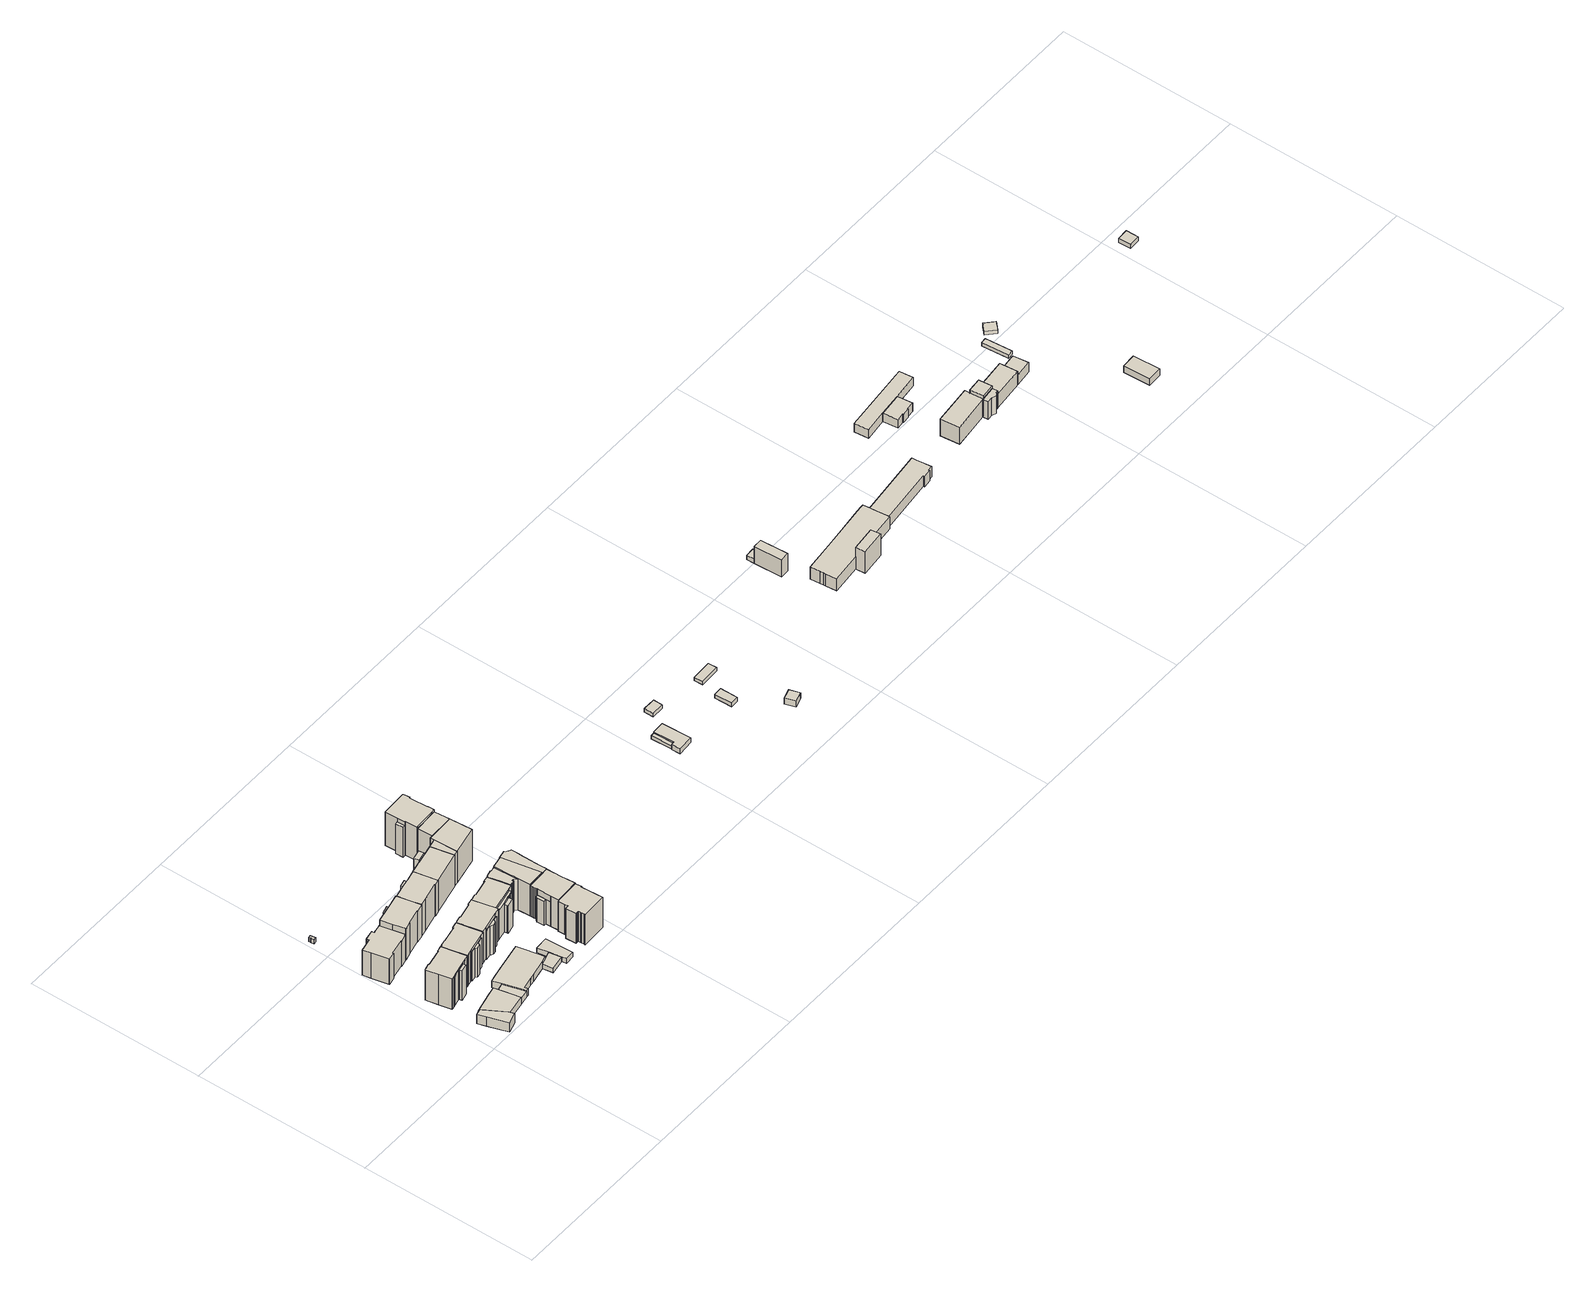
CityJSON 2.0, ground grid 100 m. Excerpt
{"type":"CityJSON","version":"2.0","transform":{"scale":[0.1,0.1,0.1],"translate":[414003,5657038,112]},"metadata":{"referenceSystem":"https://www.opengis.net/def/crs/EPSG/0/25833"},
"CityObjects":{
"building1":{"type":"Building","attributes":{"Dachtyp_tdc":"tdcFreeFormRoof","Gemeindeschluessel":14612000,"Dachneigung":14.73,"QualitaetDacherkennung":33,"Geometrietyp2DReferenz":"3000","measuredHeight":6.69,"function":"31001_9998","roofType":"5000"},"geometry":[{"type":"Solid","lod":"1","boundaries":[[[[0,1,2,3,4,5]],[[6,7,8,9,10,11]],[[5,7,6,0]],[[4,8,7,5]],[[3,9,8,4]],[[2,10,9,3]],[[1,11,10,2]],[[0,6,11,1]]]]}]},
"building2":{"type":"Building","attributes":{"Dachtyp_tdc":"tdcPolyFlatRoof","Gemeindeschluessel":14612000,"Dachneigung":0,"QualitaetDacherkennung":51,"Geometrietyp2DReferenz":"3000","measuredHeight":4.69,"function":"31001_9998","roofType":"1000"},"geometry":[{"type":"Solid","lod":"1","boundaries":[[[[12,13,14,15,16,17,18,19,20]],[[21,22,23,24,25,26,27,28,29]],[[20,22,21,12]],[[19,23,22,20]],[[18,24,23,19]],[[17,25,24,18]],[[16,26,25,17]],[[15,27,26,16]],[[14,28,27,15]],[[13,29,28,14]],[[12,21,29,13]]]]}]},
"building3":{"type":"Building","attributes":{"Gemeindeschluessel":14612000,"Geometrietyp2DReferenz":"3000","function":"31001_9998","roofType":"9999"},"children":["building3-1","building3-2"]},
"building3-1":{"type":"BuildingPart","attributes":{"Dachtyp_tdc":"tdcPolyFlatRoof","Dachneigung":22.49,"QualitaetDacherkennung":32,"Geometrietyp2DReferenz":"3000","measuredHeight":20.2,"roofType":"2100"},"parents":["building3"],"geometry":[{"type":"Solid","lod":"1","boundaries":[[[[30,31,32,33,34,35]],[[36,37,38,39,40,41]],[[35,36,41,30]],[[34,37,36,35]],[[33,38,37,34]],[[32,39,38,33]],[[31,40,39,32]],[[30,41,40,31]]]]}]},
"building3-2":{"type":"BuildingPart","attributes":{"Dachtyp_tdc":"tdcGableRoof","Dachneigung":27.22,"QualitaetDacherkennung":71,"Geometrietyp2DReferenz":"3000","measuredHeight":22.39,"roofType":"3100"},"parents":["building3"],"geometry":[{"type":"Solid","lod":"1","boundaries":[[[[42,43,44,45,46,47,48,49,50,51,52,53,54,55,56,57,58,59,60,61]],[[62,63,64,65,66,67,68,69,70,71,72,73,36,41,74,75,76,77,78,79]],[[61,63,62,42]],[[60,64,63,61]],[[59,65,64,60]],[[58,66,65,59]],[[57,67,66,58]],[[56,68,67,57]],[[55,69,68,56]],[[54,70,69,55]],[[53,71,70,54]],[[52,72,71,53]],[[51,73,72,52]],[[50,36,73,51]],[[49,41,36,50]],[[48,74,41,49]],[[47,75,74,48]],[[46,76,75,47]],[[45,77,76,46]],[[44,78,77,45]],[[43,79,78,44]],[[42,62,79,43]]]]}]},
"building4":{"type":"Building","attributes":{"Dachtyp_tdc":"tdcFreeFormRoof","Gemeindeschluessel":14612000,"Dachneigung":1.77,"QualitaetDacherkennung":71,"Geometrietyp2DReferenz":"3000","measuredHeight":21.74,"function":"31001_9998","roofType":"5000"},"geometry":[{"type":"Solid","lod":"1","boundaries":[[[[80,81,82,83,84,85,86,87,88,89,90,91,92,93,94,95,96,97,98,99,100,101,102]],[[103,104,105,106,107,108,109,110,111,112,113,114,115,116,117,118,119,120,121,122,123,124,125]],[[102,104,103,80]],[[101,105,104,102]],[[100,106,105,101]],[[99,107,106,100]],[[98,108,107,99]],[[97,109,108,98]],[[96,110,109,97]],[[95,111,110,96]],[[94,112,111,95]],[[93,113,112,94]],[[92,114,113,93]],[[91,115,114,92]],[[90,116,115,91]],[[89,117,116,90]],[[88,118,117,89]],[[87,119,118,88]],[[86,120,119,87]],[[85,121,120,86]],[[84,122,121,85]],[[83,123,122,84]],[[82,124,123,83]],[[81,125,124,82]],[[80,103,125,81]]]]}]},
"building5":{"type":"Building","attributes":{"Dachtyp_tdc":"tdcFreeFormRoof","Gemeindeschluessel":14612000,"Dachneigung":62.54,"QualitaetDacherkennung":19,"Geometrietyp2DReferenz":"3000","measuredHeight":3.58,"function":"31001_9998","roofType":"5000"},"geometry":[{"type":"Solid","lod":"1","boundaries":[[[[126,127,128,129,130,131]],[[132,133,134,135,136,137]],[[131,133,132,126]],[[130,134,133,131]],[[129,135,134,130]],[[128,136,135,129]],[[127,137,136,128]],[[126,132,137,127]]]]}]},
"building6":{"type":"Building","attributes":{"Dachtyp_tdc":"tdcPolyFlatRoof","Gemeindeschluessel":14612000,"Dachneigung":6.91,"QualitaetDacherkennung":56,"Geometrietyp2DReferenz":"3000","measuredHeight":4.72,"function":"31001_9998","roofType":"2100"},"geometry":[{"type":"Solid","lod":"1","boundaries":[[[[138,139,140,141,142]],[[28,27,143,144,29]],[[142,27,28,138]],[[141,143,27,142]],[[140,144,143,141]],[[139,29,144,140]],[[138,28,29,139]]]]}]},
"building7":{"type":"Building","attributes":{"Gemeindeschluessel":14612000,"Geometrietyp2DReferenz":"3000","function":"31001_9998","roofType":"9999"},"children":["building7-1","building7-2"]},
"building7-1":{"type":"BuildingPart","attributes":{"Dachtyp_tdc":"tdcGableRoof","Dachneigung":22.45,"QualitaetDacherkennung":62,"Geometrietyp2DReferenz":"3000","measuredHeight":22.54,"roofType":"3100"},"parents":["building7"],"geometry":[{"type":"Solid","lod":"1","boundaries":[[[[145,146,147,148,149,150,151,152,153,154,155,156,157,158,159,160,161,162,163,164,165]],[[166,167,168,169,170,171,172,173,174,175,176,177,178,179,180,181,182,71,183,69,184]],[[165,167,166,145]],[[164,168,167,165]],[[163,169,168,164]],[[162,170,169,163]],[[161,171,170,162]],[[160,172,171,161]],[[159,173,172,160]],[[158,174,173,159]],[[157,175,174,158]],[[156,176,175,157]],[[155,177,176,156]],[[154,178,177,155]],[[153,179,178,154]],[[152,180,179,153]],[[151,181,180,152]],[[150,182,181,151]],[[149,71,182,150]],[[148,183,71,149]],[[147,69,183,148]],[[146,184,69,147]],[[145,166,184,146]]]]}]},
"building7-2":{"type":"BuildingPart","attributes":{"Dachtyp_tdc":"tdcPolyFlatRoof","Dachneigung":0,"QualitaetDacherkennung":3,"Geometrietyp2DReferenz":"3000","measuredHeight":19.61,"roofType":"1000"},"parents":["building7"],"geometry":[{"type":"Solid","lod":"1","boundaries":[[[[185,186,187,188,189,190,191,192]],[[179,178,193,194,195,196,197,198]],[[191,178,179,192]],[[190,193,178,191]],[[189,194,193,190]],[[188,195,194,189]],[[187,196,195,188]],[[186,197,196,187]],[[185,198,197,186]],[[192,179,198,185]]]]}]},
"building8":{"type":"Building","attributes":{"Dachtyp_tdc":"tdcGableRoof","Gemeindeschluessel":14612000,"Dachneigung":11.04,"QualitaetDacherkennung":19,"Geometrietyp2DReferenz":"3000","measuredHeight":6.12,"function":"31001_9998","roofType":"3100"},"geometry":[{"type":"Solid","lod":"1","boundaries":[[[[199,200,201,202,203,204,205,206,207,208,209,210]],[[211,212,213,214,215,144,143,216,217,218,219,220]],[[210,212,211,199]],[[209,213,212,210]],[[208,214,213,209]],[[207,215,214,208]],[[206,144,215,207]],[[205,143,144,206]],[[204,216,143,205]],[[203,217,216,204]],[[202,218,217,203]],[[201,219,218,202]],[[200,220,219,201]],[[199,211,220,200]]]]}]},
"building9":{"type":"Building","attributes":{"Gemeindeschluessel":14612000,"Geometrietyp2DReferenz":"3000","function":"31001_9998","roofType":"9999"},"children":["building9-1","building9-2"]},
"building9-1":{"type":"BuildingPart","attributes":{"Dachtyp_tdc":"tdcGableRoof","Dachneigung":30.04,"QualitaetDacherkennung":72,"Geometrietyp2DReferenz":"3000","measuredHeight":22.89,"roofType":"3100"},"parents":["building9"],"geometry":[{"type":"Solid","lod":"1","boundaries":[[[[221,222,223,224,225,226,227,228,229,230,231,232,233,234,235,236]],[[237,238,239,240,241,242,243,244,245,246,247,248,249,250,251,252]],[[236,238,237,221]],[[235,239,238,236]],[[234,240,239,235]],[[233,241,240,234]],[[232,242,241,233]],[[231,243,242,232]],[[230,244,243,231]],[[229,245,244,230]],[[228,246,245,229]],[[227,247,246,228]],[[226,248,247,227]],[[225,249,248,226]],[[224,250,249,225]],[[223,251,250,224]],[[222,252,251,223]],[[221,237,252,222]]]]}]},
"building9-2":{"type":"BuildingPart","attributes":{"Dachtyp_tdc":"tdcPolyFlatRoof","Dachneigung":35.79,"QualitaetDacherkennung":20,"Geometrietyp2DReferenz":"3000","measuredHeight":20.11,"roofType":"2100"},"parents":["building9"],"geometry":[{"type":"Solid","lod":"1","boundaries":[[[[253,254,255,256]],[[246,257,258,247]],[[256,257,246,253]],[[255,258,257,256]],[[254,247,258,255]],[[253,246,247,254]]]]}]},
"building10":{"type":"Building","attributes":{"Gemeindeschluessel":14612000,"Geometrietyp2DReferenz":"3000","function":"31001_9998","roofType":"9999"},"children":["building10-1","building10-2"]},
"building10-1":{"type":"BuildingPart","attributes":{"Dachtyp_tdc":"tdcGableRoof","Dachneigung":31.81,"QualitaetDacherkennung":61,"Geometrietyp2DReferenz":"3000","measuredHeight":23.54,"roofType":"3100"},"parents":["building10"],"geometry":[{"type":"Solid","lod":"1","boundaries":[[[[259,260,261,262,263,264,265,266,267,268,269,270,271,272,273,274,275,276,277]],[[278,279,280,281,282,283,284,285,286,287,288,289,290,291,292,177,293,175,294]],[[277,279,278,259]],[[276,280,279,277]],[[275,281,280,276]],[[274,282,281,275]],[[273,283,282,274]],[[272,284,283,273]],[[271,285,284,272]],[[270,286,285,271]],[[269,287,286,270]],[[268,288,287,269]],[[267,289,288,268]],[[266,290,289,267]],[[265,291,290,266]],[[264,292,291,265]],[[263,177,292,264]],[[262,293,177,263]],[[261,175,293,262]],[[260,294,175,261]],[[259,278,294,260]]]]}]},
"building10-2":{"type":"BuildingPart","attributes":{"Dachtyp_tdc":"tdcGableRoof","Dachneigung":19.63,"QualitaetDacherkennung":16,"Geometrietyp2DReferenz":"3000","measuredHeight":20.7,"roofType":"3100"},"parents":["building10"],"geometry":[{"type":"Solid","lod":"1","boundaries":[[[[295,296,297,298,299,300,301,302,303,304,305]],[[306,292,291,307,290,308,309,310,311,312,313]],[[305,292,306,295]],[[304,291,292,305]],[[303,307,291,304]],[[302,290,307,303]],[[301,308,290,302]],[[300,309,308,301]],[[299,310,309,300]],[[298,311,310,299]],[[297,312,311,298]],[[296,313,312,297]],[[295,306,313,296]]]]}]},
"building11":{"type":"Building","attributes":{"Dachtyp_tdc":"tdcPolyFlatRoof","Gemeindeschluessel":14612000,"Dachneigung":0,"QualitaetDacherkennung":61,"Geometrietyp2DReferenz":"3000","measuredHeight":3.07,"function":"31001_9998","roofType":"1000"},"geometry":[{"type":"Solid","lod":"1","boundaries":[[[[314,315,316,317,318]],[[319,320,321,322,323]],[[318,320,319,314]],[[317,321,320,318]],[[316,322,321,317]],[[315,323,322,316]],[[314,319,323,315]]]]}]},
"building12":{"type":"Building","attributes":{"Gemeindeschluessel":14612000,"Geometrietyp2DReferenz":"3000","function":"31001_9998","roofType":"9999"},"children":["building12-1","building12-2"]},
"building12-1":{"type":"BuildingPart","attributes":{"Dachtyp_tdc":"tdcGableRoof","Dachneigung":31.59,"QualitaetDacherkennung":68,"Geometrietyp2DReferenz":"3000","measuredHeight":23.26,"roofType":"3100"},"parents":["building12"],"geometry":[{"type":"Solid","lod":"1","boundaries":[[[[324,325,326,327,328,329,330,331,332,333,334,335,336,337,338,339,340]],[[341,342,343,344,345,346,347,348,349,350,351,352,353,354,355,356,357]],[[340,342,341,324]],[[339,343,342,340]],[[338,344,343,339]],[[337,345,344,338]],[[336,346,345,337]],[[335,347,346,336]],[[334,348,347,335]],[[333,349,348,334]],[[332,350,349,333]],[[331,351,350,332]],[[330,352,351,331]],[[329,353,352,330]],[[328,354,353,329]],[[327,355,354,328]],[[326,356,355,327]],[[325,357,356,326]],[[324,341,357,325]]]]}]},
"building12-2":{"type":"BuildingPart","attributes":{"Dachtyp_tdc":"tdcPolyFlatRoof","Dachneigung":14.32,"QualitaetDacherkennung":29,"Geometrietyp2DReferenz":"3000","measuredHeight":20.13,"roofType":"2100"},"parents":["building12"],"geometry":[{"type":"Solid","lod":"1","boundaries":[[[[358,359,360,361,362]],[[357,363,364,365,341]],[[362,363,357,358]],[[361,364,363,362]],[[360,365,364,361]],[[359,341,365,360]],[[358,357,341,359]]]]}]},
"building13":{"type":"Building","attributes":{"Dachtyp_tdc":"tdcPolyFlatRoof","Gemeindeschluessel":14612000,"Dachneigung":8.2,"QualitaetDacherkennung":79,"Geometrietyp2DReferenz":"3000","measuredHeight":3.81,"function":"31001_9998","roofType":"2100"},"geometry":[{"type":"Solid","lod":"1","boundaries":[[[[366,367,368,369,370,371]],[[323,322,372,373,374,375]],[[371,322,323,366]],[[370,372,322,371]],[[369,373,372,370]],[[368,374,373,369]],[[367,375,374,368]],[[366,323,375,367]]]]}]},
"building14":{"type":"Building","attributes":{"Gemeindeschluessel":14612000,"Geometrietyp2DReferenz":"3000","function":"31001_9998","roofType":"9999"},"children":["building14-1","building14-2","building14-3"]},
"building14-1":{"type":"BuildingPart","attributes":{"Dachtyp_tdc":"tdcGableRoof","Dachneigung":27.98,"QualitaetDacherkennung":67,"Geometrietyp2DReferenz":"3000","measuredHeight":22.64,"roofType":"3100"},"parents":["building14"],"geometry":[{"type":"Solid","lod":"1","boundaries":[[[[376,377,378,379,380,381,382,383,384,385,386,387,388,389,390]],[[391,392,286,393,394,395,396,397,398,399,400,401,402,403,404]],[[390,392,391,376]],[[389,286,392,390]],[[388,393,286,389]],[[387,394,393,388]],[[386,395,394,387]],[[385,396,395,386]],[[384,397,396,385]],[[383,398,397,384]],[[382,399,398,383]],[[381,400,399,382]],[[380,401,400,381]],[[379,402,401,380]],[[378,403,402,379]],[[377,404,403,378]],[[376,391,404,377]]]]}]},
"building14-2":{"type":"BuildingPart","attributes":{"Dachtyp_tdc":"tdcPolyFlatRoof","Dachneigung":43.53,"QualitaetDacherkennung":31,"Geometrietyp2DReferenz":"3000","measuredHeight":20.07,"roofType":"2100"},"parents":["building14"],"geometry":[{"type":"Solid","lod":"1","boundaries":[[[[405,406,407,408,409,410,411,412,413,414,415]],[[416,417,289,288,391,404,418,419,420,421,422]],[[415,417,416,405]],[[414,289,417,415]],[[413,288,289,414]],[[412,391,288,413]],[[411,404,391,412]],[[410,418,404,411]],[[409,419,418,410]],[[408,420,419,409]],[[407,421,420,408]],[[406,422,421,407]],[[405,416,422,406]]]]}]},
"building14-3":{"type":"BuildingPart","attributes":{"Dachtyp_tdc":"tdcPolyFlatRoof","Dachneigung":26.17,"QualitaetDacherkennung":52,"Geometrietyp2DReferenz":"3000","measuredHeight":19.17,"roofType":"2100"},"parents":["building14"],"geometry":[{"type":"Solid","lod":"1","boundaries":[[[[423,424,425,426,427,428,429,430,431]],[[416,422,432,433,434,435,436,437,417]],[[431,422,416,423]],[[430,432,422,431]],[[429,433,432,430]],[[428,434,433,429]],[[427,435,434,428]],[[426,436,435,427]],[[425,437,436,426]],[[424,417,437,425]],[[423,416,417,424]]]]}]},
"building15":{"type":"Building","attributes":{"Gemeindeschluessel":14612000,"Geometrietyp2DReferenz":"3000","function":"31001_9998","roofType":"9999"},"children":["building15-1","building15-2"]},
"building15-1":{"type":"BuildingPart","attributes":{"Dachtyp_tdc":"tdcGableRoof","Dachneigung":32.03,"QualitaetDacherkennung":46,"Geometrietyp2DReferenz":"3000","measuredHeight":23.23,"roofType":"3100"},"parents":["building15"],"geometry":[{"type":"Solid","lod":"1","boundaries":[[[[438,439,440,441,442,443,444,445,446]],[[447,448,449,450,451,452,453,454,455]],[[446,448,447,438]],[[445,449,448,446]],[[444,450,449,445]],[[443,451,450,444]],[[442,452,451,443]],[[441,453,452,442]],[[440,454,453,441]],[[439,455,454,440]],[[438,447,455,439]]]]}]},
"building15-2":{"type":"BuildingPart","attributes":{"Dachtyp_tdc":"tdcPolyFlatRoof","Dachneigung":0,"QualitaetDacherkennung":45,"Geometrietyp2DReferenz":"3000","measuredHeight":22.34,"roofType":"1000"},"parents":["building15"],"geometry":[{"type":"Solid","lod":"1","boundaries":[[[[456,457,458,459,460]],[[450,449,461,462,451]],[[460,449,450,456]],[[459,461,449,460]],[[458,462,461,459]],[[457,451,462,458]],[[456,450,451,457]]]]}]},
"building16":{"type":"Building","attributes":{"Dachtyp_tdc":"tdcFreeFormRoof","Gemeindeschluessel":14612000,"Dachneigung":23.66,"QualitaetDacherkennung":78,"Geometrietyp2DReferenz":"3000","measuredHeight":22.25,"function":"31001_9998","roofType":"5000"},"geometry":[{"type":"Solid","lod":"1","boundaries":[[[[463,464,465,466,467,468,469,470,471,472,473,474,475,476,477,478,479,480,481,482,483]],[[484,485,486,487,488,489,490,491,492,493,494,495,496,497,498,499,500,501,502,503,504]],[[483,485,484,463]],[[482,486,485,483]],[[481,487,486,482]],[[480,488,487,481]],[[479,489,488,480]],[[478,490,489,479]],[[477,491,490,478]],[[476,492,491,477]],[[475,493,492,476]],[[474,494,493,475]],[[473,495,494,474]],[[472,496,495,473]],[[471,497,496,472]],[[470,498,497,471]],[[469,499,498,470]],[[468,500,499,469]],[[467,501,500,468]],[[466,502,501,467]],[[465,503,502,466]],[[464,504,503,465]],[[463,484,504,464]]]]}]},
"building17":{"type":"Building","attributes":{"Gemeindeschluessel":14612000,"Geometrietyp2DReferenz":"3000","function":"31001_9998","roofType":"9999"},"children":["building17-1","building17-2"]},
"building17-1":{"type":"BuildingPart","attributes":{"Dachtyp_tdc":"tdcFreeFormRoof","Dachneigung":38.88,"QualitaetDacherkennung":12,"Geometrietyp2DReferenz":"3000","measuredHeight":17.95,"roofType":"5000"},"parents":["building17"],"geometry":[{"type":"Solid","lod":"1","boundaries":[[[[505,506,507,508,509,510,511,512,513,514,515]],[[516,517,518,519,520,521,522,523,524,525,526]],[[515,517,516,505]],[[514,518,517,515]],[[513,519,518,514]],[[512,520,519,513]],[[511,521,520,512]],[[510,522,521,511]],[[509,523,522,510]],[[508,524,523,509]],[[507,525,524,508]],[[506,526,525,507]],[[505,516,526,506]]]]}]},
"building17-2":{"type":"BuildingPart","attributes":{"Dachtyp_tdc":"tdcGableRoof","Dachneigung":26.26,"QualitaetDacherkennung":75,"Geometrietyp2DReferenz":"3000","measuredHeight":22.28,"roofType":"3100"},"parents":["building17"],"geometry":[{"type":"Solid","lod":"1","boundaries":[[[[527,528,529,530,531,532,533,534,535,536,537,538,539,540,541,542]],[[543,544,545,546,516,526,524,547,548,549,550,551,552,553,554,555]],[[542,544,543,527]],[[541,545,544,542]],[[540,546,545,541]],[[539,516,546,540]],[[538,526,516,539]],[[537,524,526,538]],[[536,547,524,537]],[[535,548,547,536]],[[534,549,548,535]],[[533,550,549,534]],[[532,551,550,533]],[[531,552,551,532]],[[530,553,552,531]],[[529,554,553,530]],[[528,555,554,529]],[[527,543,555,528]]]]}]},
"building18":{"type":"Building","attributes":{"Gemeindeschluessel":14612000,"Geometrietyp2DReferenz":"3000","function":"31001_9998","roofType":"9999"},"children":["building18-1","building18-2","building18-3"]},
"building18-1":{"type":"BuildingPart","attributes":{"Dachtyp_tdc":"tdcHipAndGableRoof","Dachneigung":29.05,"QualitaetDacherkennung":38,"Geometrietyp2DReferenz":"3000","measuredHeight":23.47,"roofType":"5000"},"parents":["building18"],"geometry":[{"type":"Solid","lod":"1","boundaries":[[[[556,557,558,559]],[[552,560,561,562]],[[559,560,552,556]],[[558,561,560,559]],[[557,562,561,558]],[[556,552,562,557]]]]}]},
"building18-2":{"type":"BuildingPart","attributes":{"Dachtyp_tdc":"tdcFreeFormRoof","Dachneigung":47.22,"QualitaetDacherkennung":16,"Geometrietyp2DReferenz":"3000","measuredHeight":22.68,"roofType":"5000"},"parents":["building18"],"geometry":[{"type":"Solid","lod":"1","boundaries":[[[[563,564,565,566,567,568,569,570,571,572,573,574,575,576,577,578]],[[579,580,581,582,583,584,585,586,587,588,589,590,554,591,562,561]],[[578,580,579,563]],[[577,581,580,578]],[[576,582,581,577]],[[575,583,582,576]],[[574,584,583,575]],[[573,585,584,574]],[[572,586,585,573]],[[571,587,586,572]],[[570,588,587,571]],[[569,589,588,570]],[[568,590,589,569]],[[567,554,590,568]],[[566,591,554,567]],[[565,562,591,566]],[[564,561,562,565]],[[563,579,561,564]]]]}]},
"building18-3":{"type":"BuildingPart","attributes":{"Dachtyp_tdc":"tdcFreeFormRoof","Dachneigung":31.57,"QualitaetDacherkennung":65,"Geometrietyp2DReferenz":"3000","measuredHeight":23.35,"roofType":"5000"},"parents":["building18"],"geometry":[{"type":"Solid","lod":"1","boundaries":[[[[592,593,594,595,596,597,598,599,600,601,602,603,604,605,606,607,608]],[[609,610,611,612,613,614,615,616,617,618,619,620,621,560,622,623,624]],[[608,610,609,592]],[[607,611,610,608]],[[606,612,611,607]],[[605,613,612,606]],[[604,614,613,605]],[[603,615,614,604]],[[602,616,615,603]],[[601,617,616,602]],[[600,618,617,601]],[[599,619,618,600]],[[598,620,619,599]],[[597,621,620,598]],[[596,560,621,597]],[[595,622,560,596]],[[594,623,622,595]],[[593,624,623,594]],[[592,609,624,593]]]]}]},
"building19":{"type":"Building","attributes":{"Gemeindeschluessel":14612000,"Geometrietyp2DReferenz":"3000","function":"31001_9998","roofType":"9999"},"children":["building19-1","building19-2","building19-3"]},
"building19-1":{"type":"BuildingPart","attributes":{"Dachtyp_tdc":"tdcGableRoof","Dachneigung":30.3,"QualitaetDacherkennung":63,"Geometrietyp2DReferenz":"3000","measuredHeight":23.17,"roofType":"3100"},"parents":["building19"],"geometry":[{"type":"Solid","lod":"1","boundaries":[[[[625,626,627,628]],[[629,630,631,632]],[[628,630,629,625]],[[627,631,630,628]],[[626,632,631,627]],[[625,629,632,626]]]]}]},
"building19-2":{"type":"BuildingPart","attributes":{"Dachtyp_tdc":"tdcHipAndGableRoof","Dachneigung":10.69,"QualitaetDacherkennung":28,"Geometrietyp2DReferenz":"3000","measuredHeight":22.95,"roofType":"5000"},"parents":["building19"],"geometry":[{"type":"Solid","lod":"1","boundaries":[[[[633,634,635,636]],[[637,638,639,629]],[[636,638,637,633]],[[635,639,638,636]],[[634,629,639,635]],[[633,637,629,634]]]]}]},
"building19-3":{"type":"BuildingPart","attributes":{"Dachtyp_tdc":"tdcFreeFormRoof","Dachneigung":31.81,"QualitaetDacherkennung":69,"Geometrietyp2DReferenz":"3000","measuredHeight":23.19,"roofType":"5000"},"parents":["building19"],"geometry":[{"type":"Solid","lod":"1","boundaries":[[[[640,641,642,643,644,645,646,647,648]],[[649,638,650,651,652,653,654,655,656]],[[648,638,649,640]],[[647,650,638,648]],[[646,651,650,647]],[[645,652,651,646]],[[644,653,652,645]],[[643,654,653,644]],[[642,655,654,643]],[[641,656,655,642]],[[640,649,656,641]]]]}]},
"building20":{"type":"Building","attributes":{"Gemeindeschluessel":14612000,"Geometrietyp2DReferenz":"3000","function":"31001_9998","roofType":"9999"},"children":["building20-1","building20-2"]},
"building20-1":{"type":"BuildingPart","attributes":{"Dachtyp_tdc":"tdcPolyFlatRoof","Dachneigung":0,"QualitaetDacherkennung":54,"Geometrietyp2DReferenz":"3000","measuredHeight":22.65,"roofType":"1000"},"parents":["building20"],"geometry":[{"type":"Solid","lod":"1","boundaries":[[[[657,658,659,660,661,662,663,664,665,666,667,668,669,670,671,672,673,674,675,676,677]],[[678,679,680,681,682,683,684,685,686,687,688,689,690,691,692,693,694,695,696,697,698]],[[676,679,678,677]],[[675,680,679,676]],[[674,681,680,675]],[[673,682,681,674]],[[672,683,682,673]],[[671,684,683,672]],[[670,685,684,671]],[[669,686,685,670]],[[668,687,686,669]],[[667,688,687,668]],[[666,689,688,667]],[[665,690,689,666]],[[664,691,690,665]],[[663,692,691,664]],[[662,693,692,663]],[[661,694,693,662]],[[660,695,694,661]],[[659,696,695,660]],[[658,697,696,659]],[[657,698,697,658]],[[677,678,698,657]]]]}]},
"building20-2":{"type":"BuildingPart","attributes":{"Dachtyp_tdc":"tdcPolyFlatRoof","Dachneigung":0,"QualitaetDacherkennung":24,"Geometrietyp2DReferenz":"3000","measuredHeight":20.05,"roofType":"1000"},"parents":["building20"],"geometry":[{"type":"Solid","lod":"1","boundaries":[[[[699,700,701,702]],[[698,703,704,678]],[[702,703,698,699]],[[701,704,703,702]],[[700,678,704,701]],[[699,698,678,700]]]]}]},
"building21":{"type":"Building","attributes":{"Dachtyp_tdc":"tdcPolyFlatRoof","Gemeindeschluessel":14612000,"Dachneigung":21.58,"QualitaetDacherkennung":97,"Geometrietyp2DReferenz":"3000","measuredHeight":2.64,"function":"31001_9998","roofType":"2100"},"geometry":[{"type":"Solid","lod":"1","boundaries":[[[[705,706,707,708]],[[709,710,711,712]],[[708,710,709,705]],[[707,711,710,708]],[[706,712,711,707]],[[705,709,712,706]]]]}]},
"building22":{"type":"Building","attributes":{"Dachtyp_tdc":"tdcFreeFormRoof","Gemeindeschluessel":14612000,"Dachneigung":27.77,"QualitaetDacherkennung":94,"Geometrietyp2DReferenz":"3000","measuredHeight":4.67,"function":"31001_9998","roofType":"5000"},"geometry":[{"type":"Solid","lod":"1","boundaries":[[[[713,714,715,716,717,718]],[[719,720,721,722,723,724]],[[718,720,719,713]],[[717,721,720,718]],[[716,722,721,717]],[[715,723,722,716]],[[714,724,723,715]],[[713,719,724,714]]]]}]},
"building23":{"type":"Building","attributes":{"Dachtyp_tdc":"tdcPolyFlatRoof","Gemeindeschluessel":14612000,"Dachneigung":6.37,"QualitaetDacherkennung":83,"Geometrietyp2DReferenz":"3000","measuredHeight":2.71,"function":"31001_9998","roofType":"2100"},"geometry":[{"type":"Solid","lod":"1","boundaries":[[[[725,726,727,728]],[[729,730,731,732]],[[728,730,729,725]],[[727,731,730,728]],[[726,732,731,727]],[[725,729,732,726]]]]}]},
"building24":{"type":"Building","attributes":{"Dachtyp_tdc":"tdcPolyFlatRoof","Gemeindeschluessel":14612000,"Dachneigung":2.88,"QualitaetDacherkennung":94,"Geometrietyp2DReferenz":"3000","measuredHeight":2.65,"function":"31001_9998","roofType":"2100"},"geometry":[{"type":"Solid","lod":"1","boundaries":[[[[733,734,735,736]],[[737,738,739,740]],[[736,738,737,733]],[[735,739,738,736]],[[734,740,739,735]],[[733,737,740,734]]]]}]},
"building25":{"type":"Building","attributes":{"Dachtyp_tdc":"tdcFreeFormRoof","Gemeindeschluessel":14612000,"Dachneigung":35.93,"QualitaetDacherkennung":46,"Geometrietyp2DReferenz":"3000","measuredHeight":5.05,"function":"31001_2000","roofType":"5000"},"geometry":[{"type":"Solid","lod":"1","boundaries":[[[[741,742,743,744]],[[745,746,747,748]],[[744,746,745,741]],[[743,747,746,744]],[[742,748,747,743]],[[741,745,748,742]]]]}]},
"building26":{"type":"Building","attributes":{"Dachtyp_tdc":"tdcFreeFormRoof","Gemeindeschluessel":14612000,"Dachneigung":11.41,"QualitaetDacherkennung":76,"Geometrietyp2DReferenz":"3000","measuredHeight":2.59,"function":"31001_9998","roofType":"5000"},"geometry":[{"type":"Solid","lod":"1","boundaries":[[[[749,750,751,752,753]],[[754,755,756,757,758]],[[753,755,754,749]],[[752,756,755,753]],[[751,757,756,752]],[[750,758,757,751]],[[749,754,758,750]]]]}]},
"building27":{"type":"Building","attributes":{"Dachtyp_tdc":"tdcFreeFormRoof","Gemeindeschluessel":14612000,"Dachneigung":58.41,"QualitaetDacherkennung":3,"Geometrietyp2DReferenz":"3000","measuredHeight":13.66,"function":"31001_9998","roofType":"5000"},"geometry":[{"type":"Solid","lod":"1","boundaries":[[[[759,760,761,762]],[[763,764,765,766]],[[762,764,763,759]],[[761,765,764,762]],[[760,766,765,761]],[[759,763,766,760]]]]}]},
"building28":{"type":"Building","attributes":{"Dachtyp_tdc":"tdcPolyFlatRoof","Gemeindeschluessel":14612000,"Dachneigung":0,"QualitaetDacherkennung":81,"Geometrietyp2DReferenz":"3000","measuredHeight":2.9,"function":"31001_9998","roofType":"1000"},"geometry":[{"type":"Solid","lod":"1","boundaries":[[[[767,768,769,770]],[[766,765,771,772]],[[770,765,766,767]],[[769,771,765,770]],[[768,772,771,769]],[[767,766,772,768]]]]}]},
"building29":{"type":"Building","attributes":{"name":"Hochschule für Bildende Künste Dresden","Gemeindeschluessel":14612000,"Geometrietyp2DReferenz":"3000","function":"31001_3023","roofType":"9999"},"children":["building29-1","building29-2","building29-3"]},
"building29-1":{"type":"BuildingPart","attributes":{"Dachtyp_tdc":"tdcGableRoof","Dachneigung":35.44,"QualitaetDacherkennung":73,"Geometrietyp2DReferenz":"3000","measuredHeight":17.02,"roofType":"3100"},"parents":["building29"],"geometry":[{"type":"Solid","lod":"1","boundaries":[[[[773,774,775,776,777]],[[778,779,780,781,782]],[[777,778,782,773]],[[776,779,778,777]],[[775,780,779,776]],[[774,781,780,775]],[[773,782,781,774]]]]}]},
"building29-2":{"type":"BuildingPart","attributes":{"Dachtyp_tdc":"tdcGableRoof","Dachneigung":35.54,"QualitaetDacherkennung":85,"Geometrietyp2DReferenz":"3000","measuredHeight":9.99,"roofType":"3100"},"parents":["building29"],"geometry":[{"type":"Solid","lod":"1","boundaries":[[[[783,784,785,786,787,788,789,790,791,792,793,794]],[[795,796,797,798,799,800,801,802,803,804,805,806]],[[794,796,795,783]],[[793,797,796,794]],[[792,798,797,793]],[[791,799,798,792]],[[790,800,799,791]],[[789,801,800,790]],[[788,802,801,789]],[[787,803,802,788]],[[786,804,803,787]],[[785,805,804,786]],[[784,806,805,785]],[[783,795,806,784]]]]}]},
"building29-3":{"type":"BuildingPart","attributes":{"Dachtyp_tdc":"tdcGableRoof","Dachneigung":33.54,"QualitaetDacherkennung":59,"Geometrietyp2DReferenz":"3000","measuredHeight":10.76,"roofType":"3100"},"parents":["building29"],"geometry":[{"type":"Solid","lod":"1","boundaries":[[[[807,808,809,810,811,812,813,814,815,816,817,818,819,820,821,822,823]],[[824,825,826,827,828,800,829,798,830,782,781,780,831,832,833,834,835]],[[823,825,824,807]],[[822,826,825,823]],[[821,827,826,822]],[[820,828,827,821]],[[819,800,828,820]],[[818,829,800,819]],[[817,798,829,818]],[[816,830,798,817]],[[815,782,830,816]],[[814,781,782,815]],[[813,780,781,814]],[[812,831,780,813]],[[811,832,831,812]],[[810,833,832,811]],[[809,834,833,810]],[[808,835,834,809]],[[807,824,835,808]]]]}]},
"building30":{"type":"Building","attributes":{"name":"Hochschule für Bildende Künste Dresden","Gemeindeschluessel":14612000,"Geometrietyp2DReferenz":"3000","function":"31001_3023","roofType":"9999"},"children":["building30-1","building30-2"]},
"building30-1":{"type":"BuildingPart","attributes":{"Dachtyp_tdc":"tdcGableRoof","Dachneigung":44.01,"QualitaetDacherkennung":80,"Geometrietyp2DReferenz":"3000","measuredHeight":7.6,"roofType":"3100"},"parents":["building30"],"geometry":[{"type":"Solid","lod":"1","boundaries":[[[[836,837,838,839,840,841,842]],[[843,844,845,846,847,848,849]],[[842,844,843,836]],[[841,845,844,842]],[[840,846,845,841]],[[839,847,846,840]],[[838,848,847,839]],[[837,849,848,838]],[[836,843,849,837]]]]}]},
"building30-2":{"type":"BuildingPart","attributes":{"Dachtyp_tdc":"tdcGableAndHippedGRoof","Dachneigung":30.09,"QualitaetDacherkennung":65,"Geometrietyp2DReferenz":"3000","measuredHeight":7.6,"roofType":"9999"},"parents":["building30"],"geometry":[{"type":"Solid","lod":"1","boundaries":[[[[850,839,851,852,853,854,855,856,857,858,840]],[[859,846,860,861,862,863,864,865,866,867,847]],[[840,846,859,850]],[[858,860,846,840]],[[857,861,860,858]],[[856,862,861,857]],[[855,863,862,856]],[[854,864,863,855]],[[853,865,864,854]],[[852,866,865,853]],[[851,867,866,852]],[[839,847,867,851]],[[850,859,847,839]]]]}]},
"building31":{"type":"Building","attributes":{"name":"Hochschule für Bildende Künste Dresden","Gemeindeschluessel":14612000,"Geometrietyp2DReferenz":"3000","function":"31001_3023","roofType":"9999"},"children":["building31-1","building31-2","building31-3","building31-4","building31-5"]},
"building31-1":{"type":"BuildingPart","attributes":{"Dachtyp_tdc":"tdcPolyFlatRoof","Dachneigung":57.65,"QualitaetDacherkennung":42,"Geometrietyp2DReferenz":"3000","measuredHeight":15.02,"roofType":"2100"},"parents":["building31"],"geometry":[{"type":"Solid","lod":"1","boundaries":[[[[868,869,870,871,872,873,874,875]],[[876,877,878,879,880,881,882,883]],[[875,877,876,868]],[[874,878,877,875]],[[873,879,878,874]],[[872,880,879,873]],[[871,881,880,872]],[[870,882,881,871]],[[869,883,882,870]],[[868,876,883,869]]]]}]},
"building31-2":{"type":"BuildingPart","attributes":{"Dachtyp_tdc":"tdcHipAndGableRoof","Dachneigung":49.72,"QualitaetDacherkennung":76,"Geometrietyp2DReferenz":"3000","measuredHeight":12.3,"roofType":"5000"},"parents":["building31"],"geometry":[{"type":"Solid","lod":"1","boundaries":[[[[884,885,886,887,888,889]],[[890,891,892,893,878,894]],[[889,891,890,884]],[[888,892,891,889]],[[887,893,892,888]],[[886,878,893,887]],[[885,894,878,886]],[[884,890,894,885]]]]}]},
"building31-3":{"type":"BuildingPart","attributes":{"Dachtyp_tdc":"tdcHipAndGableRoof","Dachneigung":49.64,"QualitaetDacherkennung":74,"Geometrietyp2DReferenz":"3000","measuredHeight":9.11,"roofType":"5000"},"parents":["building31"],"geometry":[{"type":"Solid","lod":"1","boundaries":[[[[895,896,897,898]],[[899,900,893,892]],[[898,900,899,895]],[[897,893,900,898]],[[896,892,893,897]],[[895,899,892,896]]]]}]},
"building31-4":{"type":"BuildingPart","attributes":{"Dachtyp_tdc":"tdcHipRoof","Dachneigung":55.59,"QualitaetDacherkennung":22,"Geometrietyp2DReferenz":"3000","measuredHeight":16.97,"roofType":"3200"},"parents":["building31"],"geometry":[{"type":"Solid","lod":"1","boundaries":[[[[901,902,903,904]],[[905,906,877,907]],[[904,906,905,901]],[[903,877,906,904]],[[902,907,877,903]],[[901,905,907,902]]]]}]},
"building31-5":{"type":"BuildingPart","attributes":{"Dachtyp_tdc":"tdcHipAndGableRoof","Dachneigung":44.31,"QualitaetDacherkennung":60,"Geometrietyp2DReferenz":"3000","measuredHeight":14.14,"roofType":"5000"},"parents":["building31"],"geometry":[{"type":"Solid","lod":"1","boundaries":[[[[908,909,910,911,912,913]],[[876,914,915,916,905,907]],[[913,914,876,908]],[[912,915,914,913]],[[911,916,915,912]],[[910,905,916,911]],[[909,907,905,910]],[[908,876,907,909]]]]}]},
"building32":{"type":"Building","attributes":{"Dachtyp_tdc":"tdcPolyFlatRoof","Gemeindeschluessel":14612000,"Dachneigung":3.02,"QualitaetDacherkennung":62,"Geometrietyp2DReferenz":"3000","measuredHeight":2.53,"function":"31001_9998","roofType":"2100"},"geometry":[{"type":"Solid","lod":"1","boundaries":[[[[917,918,919,920]],[[921,922,923,924]],[[920,922,921,917]],[[919,923,922,920]],[[918,924,923,919]],[[917,921,924,918]]]]}]},
"building33":{"type":"Building","attributes":{"name":"Universitätsklinikum Carl Gustav Carus Dresden","Dachtyp_tdc":"tdcPolyFlatRoof","Gemeindeschluessel":14612000,"Dachneigung":4.25,"QualitaetDacherkennung":80,"Geometrietyp2DReferenz":"3000","measuredHeight":4.59,"function":"31001_9998","roofType":"2100"},"geometry":[{"type":"Solid","lod":"1","boundaries":[[[[925,926,927,928]],[[929,930,931,932]],[[928,930,929,925]],[[927,931,930,928]],[[926,932,931,927]],[[925,929,932,926]]]]}]},
"building34":{"type":"Building","attributes":{"Dachtyp_tdc":"tdcHipAndGableRoof","Gemeindeschluessel":14612000,"Dachneigung":10.18,"QualitaetDacherkennung":66,"Geometrietyp2DReferenz":"3000","measuredHeight":2.9,"function":"31001_9998","roofType":"5000"},"geometry":[{"type":"Solid","lod":"1","boundaries":[[[[933,934,935,936]],[[937,938,939,940]],[[936,938,937,933]],[[935,939,938,936]],[[934,940,939,935]],[[933,937,940,934]]]]}]},
"building35":{"type":"Building","attributes":{"Dachtyp_tdc":"tdcGableRoof","Gemeindeschluessel":14612000,"Dachneigung":12.92,"QualitaetDacherkennung":86,"Geometrietyp2DReferenz":"3000","measuredHeight":3.14,"function":"31001_9998","roofType":"3100"},"geometry":[{"type":"Solid","lod":"1","boundaries":[[[[941,942,943,944]],[[945,946,947,948]],[[944,946,945,941]],[[943,947,946,944]],[[942,948,947,943]],[[941,945,948,942]]]]}]}
},
"vertices":[
[194,25,74],[185,54,74],[113,172,74],[79,164,74],[95,115,74],[130,5,74],[194,25,12],[130,5,12],[95,115,12],[79,164,12],[113,172,12],[185,54,12],
[185,54,57],[312,76,57],[291,172,57],[286,197,57],[280,221,57],[259,216,57],[232,210,57],[114,183,57],[113,172,57],[185,54,10],[113,172,10],[114,183,10],[232,210,10],[259,216,10],[280,221,10],[286,197,10],[291,172,10],[312,76,10],
[118,322,208],[140,327,208],[157,330,208],[160,315,208],[205,324,208],[201,341,208],[201,341,10],[205,324,10],[160,315,10],[157,330,10],[140,327,10],[118,322,10],
[90,464,215],[57,455,215],[55,453,215],[69,384,215],[84,315,215],[88,316,215],[103,319,215],[118,322,215],[201,341,215],[223,346,215],[246,350,215],[250,351,215],[236,420,215],[222,488,215],[221,491,215],[217,490,215],[194,485,215],[190,483,215],[190,480,215],[91,460,215],[90,464,10],[91,460,10],[190,480,10],[190,483,10],[194,485,10],[217,490,10],[221,491,10],[222,488,10],[236,420,10],[250,351,10],[246,350,10],[223,346,10],[103,319,10],[88,316,10],[84,315,10],[69,384,10],[55,453,10],[57,455,10],
[73,821,179],[76,807,179],[5,792,179],[14,747,179],[34,655,179],[36,656,179],[37,652,179],[78,661,179],[77,665,179],[165,684,179],[165,680,179],[205,689,179],[204,692,179],[211,693,179],[182,825,179],[181,829,179],[165,825,179],[147,822,179],[138,820,179],[131,818,179],[130,822,179],[129,828,179],[128,833,179],[73,821,8],[128,833,8],[129,828,8],[130,822,8],[131,818,8],[138,820,8],[147,822,8],[165,825,8],[181,829,8],[182,825,8],[211,693,8],[204,692,8],[205,689,8],[165,680,8],[165,684,8],[77,665,8],[78,661,8],[37,652,8],[36,656,8],[34,655,8],[14,747,8],[5,792,8],[76,807,8],
[23,1117,39],[26,1098,39],[43,1101,39],[37,1131,39],[24,1129,39],[26,1117,39],[23,1117,11],[26,1117,11],[24,1129,11],[37,1131,11],[43,1101,11],[26,1098,11],
[291,172,50],[312,76,50],[365,85,50],[328,208,50],[286,197,50],[328,208,10],[365,85,10],
[226,492,218],[227,489,218],[222,488,218],[236,421,218],[250,351,218],[255,352,218],[262,354,218],[285,359,218],[290,360,218],[390,382,218],[418,388,218],[403,458,218],[390,525,218],[388,524,218],[387,528,218],[354,521,218],[355,516,218],[260,497,218],[259,499,218],[257,498,218],[233,493,218],[226,492,10],[233,493,10],[257,498,10],[259,499,10],[260,497,10],[355,516,10],[354,521,10],[387,528,10],[388,524,10],[390,525,10],[403,458,10],[418,388,10],[390,382,10],[290,360,10],[285,359,10],[262,354,10],[255,352,10],[236,421,10],[227,489,10],
[291,355,206],[317,360,206],[328,350,206],[350,355,206],[355,368,206],[392,376,206],[390,382,206],[290,360,206],[392,376,10],[355,368,10],[350,355,10],[328,350,10],[317,360,10],[291,355,10],
[558,143,55],[597,154,55],[566,306,55],[400,274,55],[341,262,55],[314,256,55],[328,208,55],[365,85,55],[379,87,55],[375,104,55],[440,118,55],[468,124,55],[558,143,10],[468,124,10],[440,118,10],[375,104,10],[379,87,10],[314,256,10],[341,262,10],[400,274,10],[566,306,10],[597,154,10],
[381,726,219],[382,730,219],[383,730,219],[369,795,219],[355,858,219],[355,862,219],[286,847,219],[246,838,219],[182,825,219],[197,758,219],[211,693,219],[211,690,219],[254,700,219],[254,702,219],[337,720,219],[338,718,219],[381,726,10],[338,718,10],[337,720,10],[254,702,10],[254,700,10],[211,690,10],[211,693,10],[197,758,10],[182,825,10],[246,838,10],[286,847,10],[355,862,10],[355,858,10],[369,795,10],[383,730,10],[382,730,10],
[246,838,206],[286,847,206],[282,861,206],[242,852,206],[242,852,10],[282,861,10],
[394,528,222],[394,526,222],[390,525,222],[404,456,222],[418,388,222],[446,393,222],[446,394,222],[549,416,222],[583,423,222],[581,434,222],[568,490,222],[551,559,222],[550,559,222],[549,562,222],[520,556,222],[517,555,222],[518,551,222],[429,532,222],[428,536,222],[394,528,10],[428,536,10],[429,532,10],[518,551,10],[517,555,10],[520,556,10],[549,562,10],[550,559,10],[551,559,10],[568,490,10],[581,434,10],[583,423,10],[549,416,10],[446,394,10],[446,393,10],[404,456,10],[394,526,10],
[447,388,205],[478,394,205],[496,385,205],[510,388,205],[515,389,205],[524,403,205],[550,409,205],[549,416,205],[506,407,205],[446,394,205],[446,393,205],[447,388,10],[506,407,10],[550,409,10],[524,403,10],[515,389,10],[510,388,10],[496,385,10],[478,394,10],
[569,83,42],[651,98,42],[638,166,42],[597,154,42],[558,143,42],[569,83,12],[558,143,12],[597,154,12],[638,166,12],[651,98,12],
[472,883,221],[431,875,221],[355,858,221],[369,794,221],[383,730,221],[386,730,221],[386,729,221],[419,736,221],[419,737,221],[527,761,221],[528,758,221],[558,765,221],[544,832,221],[531,896,221],[519,893,221],[489,886,221],[472,882,221],[472,883,9],[472,882,9],[489,886,9],[519,893,9],[531,896,9],[544,832,9],[558,765,9],[528,758,9],[527,761,9],[419,737,9],[419,736,9],[386,729,9],[386,730,9],[383,730,9],[369,794,9],[355,858,9],[431,875,9],
[431,875,209],[472,883,209],[469,896,209],[468,900,209],[428,891,209],[428,891,9],[468,900,9],[469,896,9],
[651,98,45],[656,71,45],[707,74,45],[699,231,45],[626,228,45],[638,166,45],[626,228,12],[699,231,12],[707,74,12],[656,71,12],
[580,439,217],[725,470,217],[746,474,217],[734,528,217],[720,596,217],[718,596,217],[717,599,217],[689,593,217],[690,588,217],[593,568,217],[592,572,217],[552,563,217],[553,560,217],[551,559,217],[567,493,217],[580,439,10],[567,493,10],[553,560,10],[552,563,10],[592,572,10],[593,568,10],[690,588,10],[689,593,10],[717,599,10],[718,596,10],[720,596,10],[734,528,10],[746,474,10],[725,470,10],
[643,436,203],[690,447,203],[700,449,203],[706,450,203],[718,453,203],[728,455,203],[725,470,203],[580,439,203],[581,434,203],[583,423,203],[643,435,203],[643,436,10],[643,435,10],[728,455,10],[718,453,10],[706,450,10],[700,449,10],[690,447,10],
[643,436,196],[643,435,196],[646,419,196],[647,414,196],[695,424,196],[694,429,196],[693,432,196],[692,438,196],[690,447,196],[692,438,10],[693,432,10],[694,429,10],[695,424,10],[647,414,10],[646,419,10],
[545,829,222],[558,765,222],[738,805,222],[724,867,222],[710,933,222],[652,921,222],[599,910,222],[599,911,222],[531,896,222],[545,829,10],[531,896,10],[599,911,10],[599,910,10],[652,921,10],[710,933,10],[724,867,10],[738,805,10],[558,765,10],
[599,910,234],[652,921,234],[646,951,234],[593,940,234],[599,911,234],[593,940,10],[646,951,10],
[806,179,213],[788,178,213],[792,118,213],[796,118,213],[802,118,213],[808,119,213],[808,116,213],[809,106,213],[809,100,213],[810,85,213],[810,79,213],[952,84,213],[944,206,213],[948,206,213],[945,241,213],[944,241,213],[944,242,213],[809,236,213],[802,234,213],[803,232,213],[805,197,213],[806,179,10],[805,197,10],[803,232,10],[802,234,10],[809,236,10],[944,242,10],[944,241,10],[945,241,10],[948,206,10],[944,206,10],[952,84,10],[810,79,10],[810,85,10],[809,100,10],[809,106,10],[808,116,10],[808,119,10],[802,118,10],[796,118,10],[792,118,10],[788,178,10],
[806,283,176],[807,283,176],[806,311,176],[803,360,176],[799,359,176],[794,359,176],[791,354,176],[790,353,176],[788,351,176],[790,310,176],[804,311,176],[806,283,11],[804,311,11],[790,310,11],[788,351,11],[790,353,11],[791,354,11],[794,359,11],[799,359,11],[803,360,11],[806,311,11],[807,283,11],
[941,291,217],[939,319,217],[934,407,217],[865,404,217],[802,401,217],[802,391,217],[802,381,217],[803,373,217],[803,365,217],[804,360,217],[803,360,217],[807,283,217],[806,283,217],[809,236,217],[874,239,217],[944,242,217],[941,291,11],[944,242,11],[874,239,11],[809,236,11],[804,360,11],[803,365,11],[803,373,11],[802,381,11],[802,391,11],[802,401,11],[865,404,11],[934,407,11],[939,319,11],
[802,401,225],[899,405,225],[856,624,225],[788,611,225],[788,611,11],[856,624,11],[899,405,11],
[855,629,218],[856,624,218],[899,405,218],[916,406,218],[934,407,218],[934,410,218],[936,410,218],[934,448,218],[933,448,218],[932,567,218],[932,570,218],[934,570,218],[932,618,218],[927,618,218],[904,634,218],[904,639,218],[855,629,11],[904,639,11],[904,634,11],[927,618,11],[932,618,11],[934,570,11],[932,570,11],[932,567,11],[933,448,11],[934,448,11],[936,410,11],[934,410,11],[916,406,11],
[773,487,220],[782,489,220],[797,472,220],[792,544,220],[788,611,220],[760,605,220],[759,608,220],[724,600,220],[724,597,220],[720,596,220],[734,531,220],[746,474,220],[750,475,220],[760,477,220],[766,478,220],[771,479,220],[774,480,220],[773,487,11],[774,480,11],[771,479,11],[766,478,11],[760,477,11],[750,475,11],[746,474,11],[734,531,11],[720,596,11],[724,597,11],[724,600,11],[759,608,11],[760,605,11],[792,544,11],[797,472,11],[782,489,11],
[762,810,224],[757,944,224],[710,933,224],[738,805,224],[762,810,12],[738,805,12],[710,933,12],[757,944,12],
[756,966,223],[762,810,223],[922,843,223],[913,971,223],[756,966,12],[913,971,12],[922,843,12],
[907,1058,222],[905,1058,222],[887,1058,222],[838,1055,222],[771,1052,222],[769,1050,222],[772,967,222],[841,969,222],[913,971,222],[907,1058,12],[841,969,12],[772,967,12],[769,1050,12],[771,1052,12],[838,1055,12],[887,1058,12],[905,1058,12],
[759,1120,235],[760,1120,235],[763,1051,235],[769,1051,235],[769,1050,235],[771,1052,235],[887,1058,235],[905,1058,235],[905,1060,235],[905,1063,235],[907,1063,235],[905,1096,235],[903,1096,235],[897,1202,235],[901,1203,235],[898,1238,235],[896,1237,235],[895,1240,235],[774,1235,235],[754,1235,235],[757,1164,235],[757,1164,8],[754,1235,8],[774,1235,8],[895,1240,8],[896,1237,8],[898,1238,8],[901,1203,8],[897,1202,8],[903,1096,8],[905,1096,8],[907,1063,8],[905,1063,8],[905,1060,8],[905,1058,8],[887,1058,8],[771,1052,8],[769,1050,8],[769,1051,8],[763,1051,8],[760,1120,8],[759,1120,8],
[759,1120,209],[757,1164,209],[741,1163,209],[743,1119,209],[743,1119,8],[741,1163,8],
[2079,664,39],[2084,547,39],[2103,548,39],[2099,665,39],[2079,664,17],[2099,665,17],[2103,548,17],[2084,547,17],
[2103,548,47],[2084,547,47],[2086,495,47],[2176,502,47],[2167,667,47],[2099,665,47],[2103,548,14],[2099,665,14],[2167,667,14],[2176,502,14],[2086,495,14],[2084,547,14],
[2200,747,40],[2271,747,40],[2271,799,40],[2200,799,40],[2200,747,16],[2200,799,16],[2271,799,16],[2271,747,16],
[2479,593,40],[2482,494,40],[2528,495,40],[2526,594,40],[2479,593,15],[2526,594,15],[2528,495,15],[2482,494,15],
[2651,309,53],[2669,252,53],[2726,270,53],[2708,327,53],[2651,309,13],[2708,327,13],[2726,270,13],[2669,252,13],
[2512,741,37],[2514,691,37],[2627,696,37],[2625,746,37],[2570,743,37],[2512,741,14],[2570,743,14],[2625,746,14],[2627,696,14],[2514,691,14],
[3358,836,133],[3350,992,133],[3300,990,133],[3308,833,133],[3358,836,17],[3308,833,17],[3300,990,17],[3350,992,17],
[3350,992,46],[3348,1037,46],[3298,1035,46],[3300,990,46],[3298,1035,17],[3348,1037,17],
[3703,604,161],[3565,589,161],[3565,588,161],[3571,534,161],[3710,549,161],[3710,549,16],[3571,534,16],[3565,588,16],[3565,589,16],[3703,604,16],
[4243,669,87],[4242,674,87],[4269,677,87],[4261,750,87],[4259,764,87],[4257,781,87],[4256,786,87],[3863,740,87],[3867,705,87],[3875,633,87],[4196,670,87],[4196,663,87],[4243,669,16],[4196,663,16],[4196,670,16],[3875,633,16],[3867,705,16],[3863,740,16],[4256,786,16],[4257,781,16],[4259,764,16],[4261,750,16],[4269,677,16],[4242,674,16],
[3548,737,98],[3380,718,98],[3386,661,98],[3388,644,98],[3389,631,98],[3396,570,98],[3565,588,98],[3565,589,98],[3703,604,98],[3876,623,98],[3875,633,98],[3867,698,98],[3863,740,98],[3859,773,98],[3842,771,98],[3811,768,98],[3686,753,98],[3548,737,16],[3686,753,16],[3811,768,16],[3842,771,16],[3859,773,16],[3867,698,16],[3876,623,16],[3396,570,16],[3389,631,16],[3388,644,16],[3386,661,16],[3380,718,16],
[4686,1195,73],[4282,1152,73],[4290,1071,73],[4419,1086,73],[4549,1100,73],[4549,1101,73],[4695,1117,73],[4686,1195,16],[4695,1117,16],[4549,1101,16],[4549,1100,16],[4419,1086,16],[4290,1071,16],[4282,1152,16],
[4484,1093,73],[4429,1002,73],[4473,1007,73],[4474,1007,73],[4474,1003,73],[4514,1007,73],[4514,1011,73],[4516,1011,73],[4559,1016,73],[4484,1093,16],[4559,1016,16],[4516,1011,16],[4514,1011,16],[4514,1007,16],[4474,1003,16],[4474,1007,16],[4473,1007,16],[4429,1002,16],
[4734,729,133],[4737,699,133],[4768,703,133],[4792,694,133],[4810,708,133],[4823,709,133],[4824,709,133],[4820,739,133],[4734,729,16],[4820,739,16],[4824,709,16],[4823,709,16],[4810,708,16],[4792,694,16],[4768,703,16],[4737,699,16],
[4812,808,109],[4818,759,109],[4824,709,109],[5002,729,109],[4993,815,109],[4992,828,109],[4812,808,16],[4992,828,16],[4993,815,16],[5002,729,16],[4818,759,16],
[5092,826,81],[4993,815,81],[5002,729,81],[5102,740,81],[5092,826,16],[5102,740,16],
[4734,807,150],[4742,730,150],[4820,739,150],[4811,815,150],[4734,807,16],[4811,815,16],[4742,730,16],
[4734,729,131],[4742,730,131],[4734,807,131],[4731,836,131],[4512,812,131],[4523,706,131],[4523,706,16],[4512,812,16],[4731,836,16],
[5148,874,39],[5135,1025,39],[5105,1022,39],[5118,872,39],[5148,874,14],[5118,872,14],[5105,1022,14],[5135,1025,14],
[5378,384,57],[5386,232,57],[5468,237,57],[5460,388,57],[5378,384,14],[5460,388,14],[5468,237,14],[5386,232,14],
[5263,1060,29],[5216,1104,29],[5178,1064,29],[5225,1020,29],[5263,1060,4],[5225,1020,4],[5178,1064,4],[5216,1104,4],
[6048,860,43],[6111,863,43],[6108,933,43],[6045,930,43],[6048,860,16],[6045,930,16],[6108,933,16],[6111,863,16]
]}
